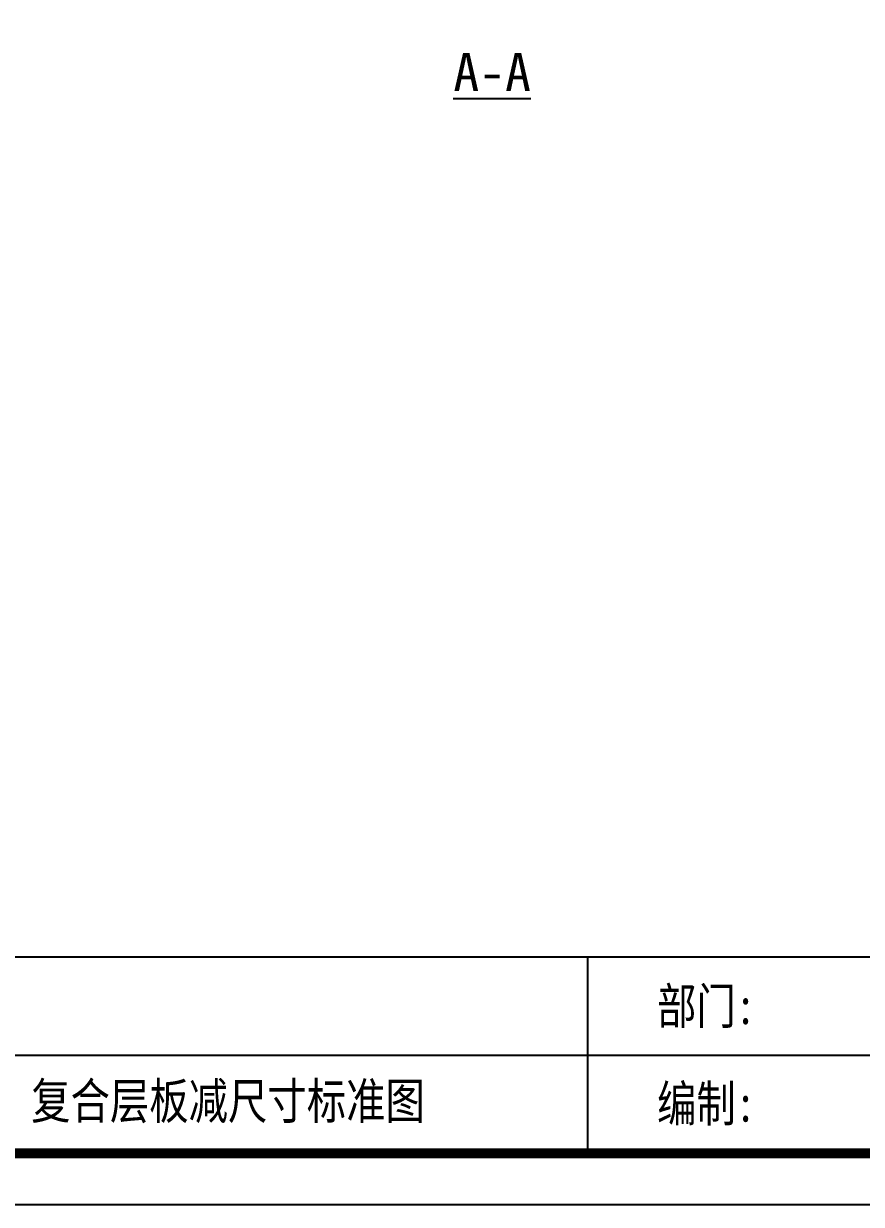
# Model space of a CAD drawing. Header units: millimetres. Extents: x 0 to 1097966, y -63096 to 223085.
# Drawn here: x 338194.5 to 338305.3, y -54349.4 to -54193.3 of the extents above; entities that cross this region are included whole.
import ezdxf

# ---------------------------------------------------------------- set-up
doc = ezdxf.new("R2010")
doc.units = ezdxf.units.MM
doc.layers.add('DZ-文字说明', color=1, linetype='Continuous')
doc.styles.add('DZ-宋体2.5', font='', dxfattribs={"width": 0.8, "height": 2.5})
doc.styles.add('宋体', font='')
doc.styles.get('DZ-宋体2.5').set_extended_font_data('SimSun')
doc.styles.get('宋体').set_extended_font_data('SimSun')

msp = doc.modelspace()

# ---------------------------------------------------------------- linework, layer by layer
msp.add_lwpolyline([(337985.218, -54349.356), (338552.218, -54349.356), (338552.218, -53948.406), (337985.218, -53948.406)], close=True)
at = {"const_width": 1.35}
msp.add_lwpolyline([(337991.968, -54342.606), (338545.468, -54342.606), (338545.468, -53955.156), (337991.968, -53955.156)], close=True, dxfattribs=at)
at = {"layer": 'DZ-文字说明', "color": 7}
for p, q in [((338269.083, -54342.606), (338269.083, -54316.628)), ((338081.299, -54329.617), (338545.468, -54329.617))]:
    msp.add_line(p, q, dxfattribs=at)
msp.add_lwpolyline([(337991.968, -54316.628), (338545.468, -54316.628), (338545.468, -54342.606), (337991.968, -54342.606)], close=True, dxfattribs=at)

# ---------------------------------------------------------------- texts
at = {"style": 'DZ-宋体2.5', "width": 0.8}
for s, p in [('部门:', (338278.26, -54325.523)), ('编制:', (338278.26, -54338.42))]:
    msp.add_text(s, height=4.7732, dxfattribs=at).set_placement(p)
at = {"color": 4, "insert": (338251.31, -54199.66), "char_height": 5.03079, "width": 6.26648, "attachment_point": 4, "style": '宋体'}
msp.add_mtext('{\\L\\C256;A-A}', dxfattribs=at)
at = {"color": 2, "style": 'DZ-宋体2.5', "width": 0.8}
msp.add_attdef('复合层板减尺寸标准图', (338195.463, -54338.067), '', height=4.773, dxfattribs=at)

doc.saveas('drawing.dxf')
